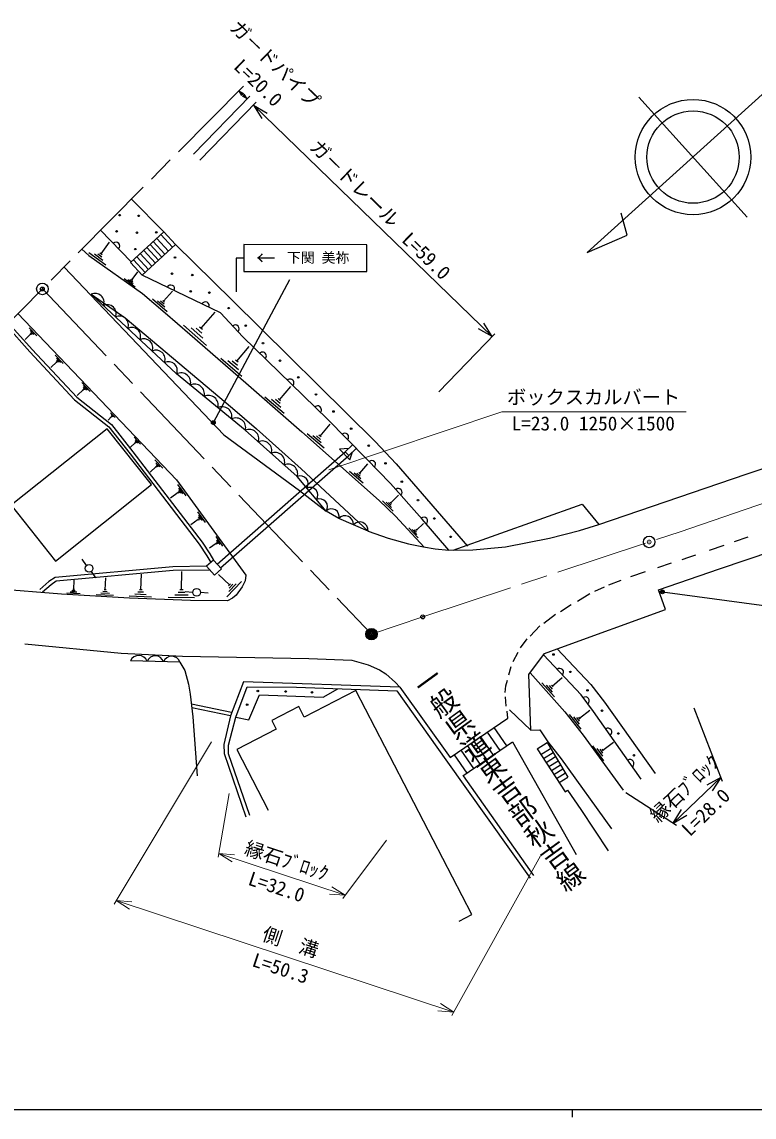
# Model space of a CAD drawing. Units: millimetres, scale not verified. Extents: x 0 to 700000, y -47500 to 447500.
# Drawn here: x 96512 to 191640, y 204000 to 346386 of the extents above; entities that cross this region are included whole.
import ezdxf
from ezdxf.enums import TextEntityAlignment as Align

# ---------------------------------------------------------------- set-up
doc = ezdxf.new("R2010")
doc.units = ezdxf.units.MM
doc.header["$LTSCALE"] = 1000
doc.header["$PDMODE"] = 32
doc.header["$PDSIZE"] = 500
doc.linetypes.add('CHAIN', pattern=[18.5, 12, -1.5, 3.5, -1.5])
for name, color, linetype, lineweight in [('M-STR-HTXT', 7, 'Continuous', 25), ('M-TTL-BAND', 7, 'Continuous', 25), ('M-TTL-LINE', 7, 'Continuous', 25), ('M-TTL-TXT', 2, 'CHAIN', 13), ('S-TTL', 7, 'Continuous', 13)]:
    doc.layers.add(name, color=color, linetype=linetype, lineweight=lineweight)
doc.layers.add('M-STR-STRC', color=6, linetype='Continuous')
doc.styles.add('@ＭＳ ゴシック', font='')
doc.styles.add('ＭＳ ゴシック', font='')
doc.styles.get('@ＭＳ ゴシック').set_extended_font_data('@MS Gothic')
doc.styles.get('ＭＳ ゴシック').set_extended_font_data('MS Gothic')

msp = doc.modelspace()

# ---------------------------------------------------------------- linework, layer by layer
at = {"layer": 'M-STR-HTXT'}
for p, q in [((40000, 205000), (579000, 205000)), ((40000, 205000), (579000, 205000)), ((168000, 205000), (168000, 204000)), ((168000, 205000), (168000, 204000))]:
    msp.add_line(p, q, dxfattribs=at)
at = {"layer": 'M-STR-STRC'}
for p in [(99171, 311664), (148589, 269030)]:
    msp.add_point(p, dxfattribs=at)
at = {"layer": 'M-TTL-BAND'}
for p, q in [((118819, 329193), (126131, 336728)), ((125783, 336370), (124675, 337445)), ((124675, 337445), (125055, 336831)), ((124675, 337445), (125299, 337083)), ((125783, 336370), (125158, 336732)), ((125783, 336370), (125402, 336983)), ((119637, 328399), (126949, 335934)), ((157626, 305468), (126601, 335575)), ((126601, 335575), (127688, 333824)), ((126601, 335575), (128385, 334541)), ((121390, 294292), (131325, 312878)), ((157626, 305468), (155842, 306502)), ((157626, 305468), (156539, 307220)), ((150662, 298292), (157974, 305827)), ((179725, 272294), (200290, 269500))]:
    msp.add_line(p, q, dxfattribs=at)
msp.add_lwpolyline([(141338, 313924), (141338, 317424), (125338, 317425), (125338, 313925)], close=True, dxfattribs=at)
msp.add_lwpolyline([(125338, 315675), (124338, 315675), (124337, 311281)], dxfattribs=at)
for centre, radius in [((121390, 294292), 150), ((121390, 294292), 120), ((121390, 294292), 90), ((121390, 294292), 60), ((121390, 294292), 30), ((179725, 272294), 150), ((179725, 272294), 120), ((179725, 272294), 90), ((179725, 272294), 60), ((179725, 272294), 30)]:
    msp.add_circle(centre, radius, dxfattribs=at)
for p in [(121390, 294292), (121390, 294292), (179725, 272294), (179725, 272294)]:
    msp.add_point(p, dxfattribs=at)
at = {"layer": 'M-TTL-LINE'}
for p, q in [((194466, 338532), (169962, 316385)), ((190749, 321020), (176668, 336599)), ((114972, 319108), (110742, 323346)), ((175158, 318647), (174359, 321539)), ((110724, 315190), (106736, 319301)), ((110640, 315112), (114972, 319108)), ((114972, 319108), (116487, 317465)), ((106791, 316221), (107898, 317765)), ((113575, 317819), (115089, 316176)), ((114022, 318231), (115537, 316589)), ((114558, 318726), (116073, 317084)), ((169962, 316385), (175158, 318647)), ((107419, 314769), (105214, 316351)), ((107026, 315385), (105924, 316176)), ((106909, 315803), (106357, 316198)), ((106929, 316122), (106653, 316320)), ((111886, 316261), (113401, 314619)), ((112155, 313469), (116487, 317465)), ((112339, 316679), (113854, 315036)), ((112754, 317062), (114269, 315419)), ((113180, 317455), (114695, 315812)), ((110640, 315112), (112155, 313469)), ((111017, 315459), (112532, 313817)), ((111426, 315837), (112941, 314195)), ((110830, 312878), (111568, 313880)), ((111229, 311921), (109798, 312976)), ((110977, 312328), (110261, 312856)), ((110903, 312603), (110545, 312867)), ((110919, 312812), (110740, 312944)), ((114918, 310070), (116063, 311398)), ((115376, 308683), (113479, 310318)), ((115065, 309282), (114117, 310099)), ((114992, 309676), (114518, 310085)), ((115037, 309968), (114800, 310172)), ((119782, 306548), (121610, 308669)), ((97451, 306599), (98429, 305572)), ((97593, 306244), (98082, 305731)), ((120514, 304334), (117485, 306945)), ((120018, 305290), (118503, 306595)), ((119900, 305919), (119143, 306572)), ((119972, 306385), (119593, 306712)), ((97632, 305792), (96913, 305107)), ((97571, 305856), (97693, 305728)), ((97612, 306018), (97857, 305762)), ((124421, 302275), (126054, 304170)), ((101034, 302191), (100271, 301464)), ((100842, 303047), (101880, 301958)), ((100969, 302259), (101099, 302123)), ((100992, 302671), (101511, 302126)), ((101013, 302431), (101272, 302159)), ((125075, 300296), (122367, 302630)), ((124631, 301150), (123277, 302317)), ((124526, 301713), (123849, 302296)), ((124590, 302129), (124252, 302421)), ((104295, 299500), (105399, 298341)), ((104455, 299100), (105007, 298520)), ((104499, 298589), (103688, 297816)), ((104430, 298662), (104568, 298517)), ((104477, 298845), (104753, 298555)), ((130564, 295463), (128089, 297596)), ((129967, 297272), (131460, 299004)), ((130159, 296244), (128921, 297310)), ((130063, 296758), (129444, 297291)), ((130121, 297139), (129812, 297405)), ((108147, 295065), (107707, 294626)), ((108023, 295567), (108649, 294938)), ((108108, 295104), (108186, 295025)), ((108117, 295347), (108430, 295032)), ((108132, 295206), (108288, 295048)), ((135243, 292546), (136554, 294068)), ((111082, 292377), (111932, 291484)), ((111205, 292068), (111630, 291622)), ((135768, 290958), (133594, 292831)), ((135412, 291643), (134325, 292580)), ((135327, 292095), (134784, 292563)), ((135379, 292429), (135107, 292664)), ((111239, 291675), (110614, 291080)), ((111186, 291731), (111292, 291619)), ((111222, 291872), (111435, 291649)), ((121879, 275885), (138526, 290474)), ((139472, 291404), (138526, 290474)), ((138983, 290010), (138526, 290474)), ((139928, 290940), (138983, 290010)), ((113771, 289458), (114826, 288350)), ((113924, 289075), (114452, 288521)), ((122313, 275401), (138983, 290010)), ((113966, 288587), (113190, 287848)), ((113900, 288656), (114032, 288518)), ((113945, 288831), (114209, 288554)), ((140833, 286412), (139069, 287932)), ((140544, 286968), (139662, 287729)), ((140475, 287335), (140034, 287715)), ((140517, 287606), (140297, 287796)), ((140407, 287701), (141471, 288936)), ((116736, 286239), (117793, 284785)), ((136046, 282781), (132274, 287264)), ((116829, 285195), (115811, 284455)), ((116763, 285286), (116895, 285104)), ((116842, 285483), (117106, 285119)), ((116855, 285770), (117384, 285043)), ((144460, 283876), (145425, 284864)), ((144751, 282763), (143340, 284142)), ((144536, 283249), (143831, 283939)), ((144498, 283563), (144145, 283907)), ((144548, 283790), (144371, 283962)), ((119323, 282691), (120321, 281318)), ((119422, 281977), (119672, 281633)), ((119435, 282248), (119934, 281562)), ((119410, 281705), (118449, 281006)), ((119348, 281791), (119472, 281619)), ((147994, 279309), (146782, 280611)), ((147779, 280324), (148690, 281172)), ((121702, 279470), (122579, 278221)), ((147822, 279756), (147215, 280407)), ((147800, 280040), (147497, 280365)), ((147855, 280242), (147703, 280405)), ((189109, 278828), (190892, 279438)), ((121766, 278582), (120891, 277967)), ((121711, 278660), (121821, 278504)), ((121781, 278826), (122000, 278514)), ((121796, 279070), (122235, 278445)), ((185836, 277708), (187760, 278366)), ((104897, 275710), (104321, 276527)), ((182295, 276506), (183144, 276787)), ((183144, 276787), (184088, 277110)), ((106109, 274122), (105532, 274939)), ((117259, 272544), (117301, 274939)), ((175628, 274298), (177543, 274932)), ((179136, 275459), (180909, 276047)), ((103239, 272592), (103291, 273800)), ((107332, 272537), (107405, 274109)), ((111950, 272537), (112048, 274574)), ((123479, 273214), (122072, 274561)), ((125043, 273642), (123120, 271633)), ((172788, 273208), (174388, 273790)), ((104080, 272036), (102353, 272111)), ((103655, 272228), (102792, 272265)), ((103447, 272410), (103016, 272429)), ((103347, 272587), (103131, 272596)), ((107872, 272061), (106749, 272114)), ((107602, 272299), (107041, 272325)), ((107472, 272530), (107192, 272544)), ((112649, 271920), (111194, 271990)), ((112299, 272228), (111572, 272264)), ((112131, 272528), (111768, 272546)), ((117681, 272195), (116826, 272209)), ((117473, 272540), (117045, 272548)), ((118722, 272201), (117725, 272286)), ((120717, 272108), (119720, 272192)), ((123599, 273340), (123359, 273089)), ((124361, 273332), (123400, 272327)), ((123920, 273273), (123439, 272771)), ((168679, 271093), (170294, 272065)), ((170946, 272361), (172188, 272945)), ((108424, 271811), (106177, 271916)), ((113362, 271593), (110452, 271735)), ((118952, 271488), (115531, 271547)), ((118103, 271845), (116392, 271875)), ((166470, 269718), (167887, 270654)), ((164307, 268195), (165821, 269372)), ((162560, 266528), (163802, 267849)), ((161311, 264988), (162155, 266161)), ((160354, 263217), (160980, 264460)), ((117047, 263139), (110638, 263310)), ((159789, 261513), (160098, 262602)), ((165427, 260042), (166698, 261169)), ((165687, 258650), (164077, 260467)), ((165466, 259265), (164661, 260174)), ((165446, 259653), (165044, 260108)), ((165527, 259928), (165326, 260155)), ((159446, 257438), (159327, 258619)), ((123760, 256584), (118524, 257689)), ((123597, 256163), (118585, 257221)), ((159632, 255874), (159566, 256758)), ((169153, 254455), (167643, 256355)), ((168968, 255858), (170298, 256915)), ((183797, 257192), (187498, 247666)), ((152165, 250747), (159632, 255874)), ((168966, 255081), (168210, 256031)), ((168967, 255470), (168589, 255945)), ((169063, 255739), (168874, 255977)), ((156106, 253453), (157740, 251074)), ((156963, 254042), (158597, 251662)), ((157821, 254630), (159454, 252251)), ((153799, 248368), (160241, 252791)), ((154391, 252276), (156025, 249896)), ((155249, 252864), (156882, 250485)), ((160241, 252791), (168531, 238158)), ((163461, 251862), (164753, 252683)), ((164753, 252683), (167453, 248213)), ((172137, 250313), (170695, 252267)), ((172002, 251722), (173369, 252731)), ((152677, 251098), (154310, 248719)), ((153534, 251687), (155168, 249308)), ((163943, 251125), (165209, 251929)), ((164282, 250606), (165529, 251398)), ((164622, 250087), (165850, 250867)), ((171972, 250946), (171251, 251922)), ((171987, 251334), (171627, 251822)), ((172092, 251600), (171912, 251844)), ((164961, 249568), (166171, 250336)), ((165301, 249049), (166491, 249806)), ((165640, 248530), (166812, 249275)), ((153826, 248386), (162979, 235390)), ((165979, 248011), (167133, 248744)), ((166319, 247492), (167453, 248213)), ((181112, 242228), (187302, 248171)), ((187302, 248171), (185513, 247146)), ((187302, 248171), (186206, 246425)), ((174956, 246203), (181544, 241949)), ((181112, 242228), (182209, 243974)), ((181112, 242228), (182901, 243252))]:
    msp.add_line(p, q, dxfattribs=at)
for points in [[(104304, 316846), (105225, 316038), (112185, 311072), (115109, 308563), (118338, 305774), (125597, 299473), (132871, 293073), (142922, 284144), (145061, 282126), (148776, 278114)], [(116487, 317465), (123833, 310204), (142418, 291832), (145118, 288934), (154426, 278221)], [(101987, 314507), (122761, 292703), (132559, 285464), (136046, 282781)], [(151980, 277697), (148508, 281739), (144400, 286369), (141285, 289562), (136203, 294725), (125222, 305439), (122309, 308552), (112155, 313469)], [(105506, 310981), (109916, 307892), (123856, 296152), (126978, 293475), (132796, 288274), (141482, 280197)], [(132274, 287264), (125539, 293296), (116612, 300621), (105506, 310981)], [(96003, 308466), (116607, 286840), (125596, 274476), (125497, 273730), (125112, 272946), (124354, 271862), (123871, 271471), (123234, 271116), (118424, 271155), (110500, 271480), (101664, 271999), (92984, 272681)], [(94452, 306938), (97524, 303502), (103355, 297245), (107819, 293726), (110579, 290214), (119560, 278471), (120536, 276983), (121053, 276120)], [(94787, 307238), (97856, 303805), (103661, 297577), (108140, 294046), (110934, 290490), (119927, 278732), (120917, 277222), (121394, 276426)], [(141482, 280197), (144100, 279255), (146758, 278526), (148678, 278129), (150186, 277890), (151980, 277697), (155081, 277733), (159358, 278159), (165050, 279261), (168940, 280285), (171461, 281048), (190631, 287605), (221475, 297921)], [(139002, 290942), (137791, 290822), (139100, 289448), (139459, 290478)], [(152542, 277704), (169292, 283682), (171461, 281048)], [(141482, 280197), (137686, 281807), (136046, 282781)], [(162637, 254308), (162366, 261521), (164418, 264251), (166063, 264898), (180148, 270005), (179220, 272557), (187131, 275299), (194091, 277633)], [(120488, 275613), (116133, 275537), (100816, 274141), (100030, 273613), (98836, 272609)], [(99167, 272300), (100301, 273253), (100972, 273703), (116157, 275087), (120885, 275170)], [(96891, 265547), (109392, 264319), (117376, 263936), (133791, 263606), (139392, 263387), (141504, 262800), (142966, 262169), (143816, 261619), (145034, 260508), (145614, 259909), (152165, 250747)], [(166063, 264898), (170438, 260223), (172197, 257940), (178801, 248653)], [(176974, 247939), (170759, 256753), (169179, 258880), (164289, 264079)], [(117047, 263139), (117684, 262042), (118156, 260280), (118354, 258997), (118737, 256051), (119301, 248374)], [(145614, 259909), (125296, 260571), (123597, 256163), (122761, 252429), (122771, 251283), (125608, 243051)], [(159319, 259213), (159374, 260064), (159589, 260816)], [(162539, 261751), (167059, 256677), (169429, 253655), (174634, 246498)], [(126128, 243230), (123371, 251229), (123361, 252366), (124306, 256011), (125785, 259920), (132194, 259911), (145233, 259398), (151602, 250427), (162529, 235073)], [(124306, 256011), (125996, 255649), (127361, 258903), (135668, 258586), (137568, 259699)], [(153317, 229474), (154965, 230326), (139909, 259449), (133192, 255977), (132473, 257367), (128962, 255552), (129548, 254419), (124424, 251770), (128498, 243890)], [(159880, 256962), (162637, 254308), (163814, 254363), (164834, 252806), (166557, 250574), (173130, 241458)], [(163461, 251862), (167101, 246296), (167387, 246494), (169125, 244000), (172670, 238635)]]:
    msp.add_lwpolyline(points, dxfattribs=at)
for points in [[(95094, 283543), (100858, 276296), (113352, 286234), (107588, 293480)], [(122426, 275276), (121394, 276426), (120488, 275613), (121520, 274463)]]:
    msp.add_lwpolyline(points, close=True, dxfattribs=at)
for centre, radius in [((183709, 328809), 7500), ((183709, 328809), 6000), ((109219, 321255), 100), ((111678, 321169), 100), ((108821, 319149), 100), ((111449, 318975), 100), ((113969, 319017), 100), ((111247, 316847), 100), ((116414, 315753), 100), ((116016, 313648), 100), ((118644, 313473), 100), ((118442, 311346), 100), ((120874, 311193), 100), ((123367, 309176), 100), ((125597, 306896), 100), ((127827, 304616), 100), ((130057, 302336), 100), ((132421, 300172), 100), ((134710, 297952), 100), ((136999, 295731), 100), ((139287, 293510), 100), ((141576, 291289), 100), ((143754, 288988), 100), ((145868, 286600), 100), ((147981, 284212), 100), ((150095, 281823), 100), ((152209, 279435), 100), ((105236, 275342), 500), ((119221, 272223), 500), ((165581, 264142), 100), ((167767, 261883), 100), ((127163, 259385), 100), ((130767, 259333), 100), ((134198, 259215), 100), ((169998, 259480), 100), ((125775, 257618), 100), ((171881, 256834), 100), ((173994, 253877), 100), ((176023, 251038), 100)]:
    msp.add_circle(centre, radius, dxfattribs=at)
for centre, radius, start, end in [((108730, 317246), 500, 314.13241, 134.13241), ((115855, 311678), 500, 334.15982, 154.15982), ((106020, 309942), 1160, 337.6768, 116.30625), ((107606, 308462), 1160, 337.6768, 116.30625), ((120355, 309498), 500, 334.15982, 154.15982), ((109193, 306982), 1160, 337.6768, 116.30625), ((110780, 305502), 1160, 337.6768, 116.30625), ((124241, 306487), 500, 313.09578, 133.09578), ((112366, 304022), 1160, 337.6768, 116.30625), ((113953, 302542), 1160, 337.6768, 116.30625), ((127774, 302949), 500, 315.70623, 135.70623), ((115540, 301062), 1160, 337.6768, 116.30625), ((117179, 299491), 1264, 344.62122, 116.63179), ((118964, 298026), 1264, 344.62122, 116.63179), ((131352, 299457), 500, 315.70623, 135.70623), ((120750, 296561), 1264, 344.62122, 116.63179), ((122535, 295096), 1264, 344.62122, 116.63179), ((134931, 295966), 500, 315.70623, 135.70623), ((124320, 293631), 1264, 344.62122, 116.63179), ((126063, 292187), 1226, 341.0181, 115.29767), ((127747, 290679), 1226, 341.0181, 115.29767), ((138464, 292428), 500, 314.54871, 134.54871), ((129431, 289171), 1226, 341.0181, 115.29767), ((141968, 288861), 500, 314.28199, 134.28199), ((131115, 287663), 1226, 341.0181, 115.29767), ((132704, 286349), 1011, 325.02299, 115.12683), ((133961, 284855), 1011, 325.02299, 115.12683), ((145407, 285233), 500, 311.58628, 131.58628), ((135218, 283360), 1011, 325.02299, 115.12683), ((136748, 282095), 981, 342.92483, 135.66585), ((138505, 281098), 1083, 354.92626, 139.09631), ((148722, 281490), 500, 310.65722, 130.65722), ((140403, 280293), 1083, 354.92626, 139.09631), ((111696, 262895), 1136, 18.34014, 158.60752), ((113832, 262838), 1136, 18.34014, 158.60752), ((115968, 262781), 1136, 18.34014, 158.60752), ((166393, 261841), 500, 313.24883, 133.24883), ((169736, 258130), 500, 306.61861, 126.61861), ((172652, 254069), 500, 305.18404, 125.18404), ((175533, 249982), 500, 305.18404, 125.18404)]:
    msp.add_arc(centre, radius, start, end, dxfattribs=at)
msp.add_point((148589, 269030), dxfattribs=at)
at = {"layer": 'M-TTL-TXT'}
msp.add_line((125295, 338039), (74616, 286874), dxfattribs=at)
at = {"layer": 'S-TTL'}
for p, q in [((158845, 295705), (136394, 288148)), ((182815, 295705), (158845, 295705)), ((121130, 252782), (108482, 231703)), ((123458, 246064), (121993, 237772)), ((143878, 240005), (138201, 232419)), ((122081, 238270), (138517, 232842)), ((122081, 238270), (123823, 237168)), ((122081, 238270), (124137, 238117)), ((163909, 237965), (152374, 217208)), ((138517, 232842), (136775, 233944)), ((108746, 232142), (152621, 217652)), ((108746, 232142), (110488, 231040)), ((108746, 232142), (110802, 231990)), ((138517, 232842), (136461, 232994)), ((152621, 217652), (150879, 218754)), ((152621, 217652), (150565, 217805))]:
    msp.add_line(p, q, dxfattribs=at)
at = {"layer": 'S-TTL', "color": 2, "linetype": 'CHAIN'}
msp.add_lwpolyline([(99171, 311664), (141931, 266784), (148589, 269030), (182027, 280104), (224392, 294600), (253051, 304414), (262415, 281370)], dxfattribs=at)
at = {"layer": 'S-TTL', "color": 3, "lineweight": 25}
for centre, radius in [((99171, 311664), 750), ((178003, 278771), 750), ((141931, 266784), 750), ((141931, 266784), 600), ((141931, 266784), 450), ((141931, 266784), 300), ((141931, 266784), 150), ((141931, 266784), 20)]:
    msp.add_circle(centre, radius, dxfattribs=at)
at = {"layer": 'S-TTL', "color": 3}
for p in [(99171, 311664), (178003, 278771), (141931, 266784)]:
    msp.add_point(p, dxfattribs=at)

# ---------------------------------------------------------------- texts
at = {"layer": 'M-TTL-BAND', "style": 'ＭＳ ゴシック'}
for s, p in [('ガ－ドパイプ', (128399, 339885)), ('ガ－ドレール', (138779, 324369))]:
    msp.add_text(s, height=1833, rotation=315.86, dxfattribs=at).set_placement(p, align=Align.BOTTOM_CENTER)
for s, height, rotation, p in [('L=20.0', 1833, 315.86, (127228, 338471)), ('L=59.0', 1833, 315.86, (149063, 315964)), ('下関 美祢', 1320, 359.998, (135005, 315737))]:
    msp.add_text(s, height=height, rotation=rotation, dxfattribs=at).set_placement(p, align=Align.MIDDLE_CENTER)
msp.add_text('←', height=1833, dxfattribs=at).set_placement((128197, 315673), align=Align.MIDDLE_CENTER)
at = {"layer": 'M-TTL-LINE'}
for s, height, rotation, style, p in [('一般県道東吉部秋吉線', 2566, 306.026, '@ＭＳ ゴシック', (158477, 247986)), ('L=28.0', 1833, 43.834, 'ＭＳ ゴシック', (185359, 243636))]:
    msp.add_text(s, height=height, rotation=rotation, dxfattribs=dict(at, style=style)).set_placement(p, align=Align.MIDDLE_CENTER)
at = {"layer": 'M-TTL-LINE', "style": 'ＭＳ ゴシック'}
msp.add_text('縁石ﾌﾞﾛｯｸ', height=1833, rotation=43.834, dxfattribs=at).set_placement((183603, 245647), align=Align.BOTTOM_CENTER)
at = {"layer": 'S-TTL', "style": 'ＭＳ ゴシック'}
msp.add_text('ボックスカルバート', height=1833, dxfattribs=at).set_placement((159538, 296139), align=Align.BOTTOM_LEFT)
msp.add_text('L=23.0 1250×1500', height=1833, dxfattribs=at).set_placement((170751, 295098), align=Align.TOP_CENTER)
for s, p in [('縁石ﾌﾞﾛｯｸ', (130462, 235939)), ('側\u3000溝', (130971, 225357))]:
    msp.add_text(s, height=1833, rotation=341.724, dxfattribs=at).set_placement(p, align=Align.BOTTOM_CENTER)
for s, p in [('L=32.0', (129616, 233933)), ('L=50.3', (130125, 223351))]:
    msp.add_text(s, height=1833, rotation=341.724, dxfattribs=at).set_placement(p, align=Align.MIDDLE_CENTER)

doc.saveas('drawing.dxf')
